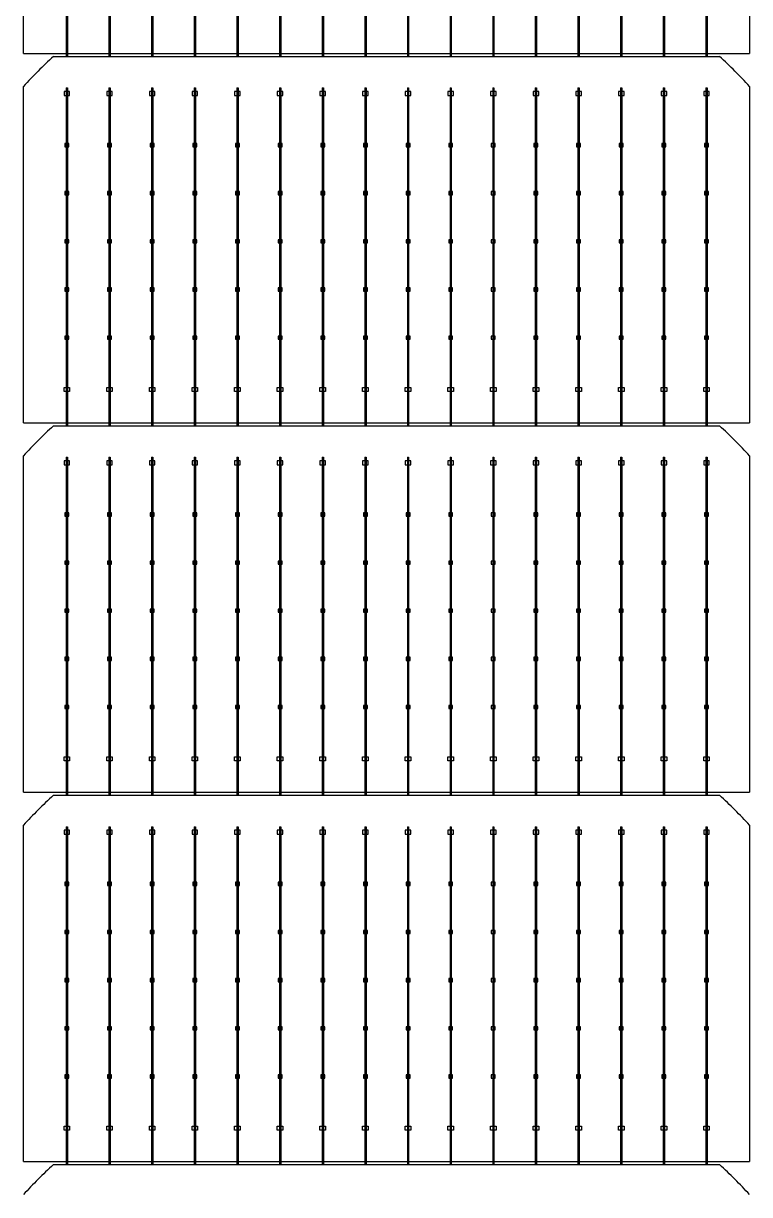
# Model space of a CAD drawing. Header units: millimetres. Extents: x 10297564 to 11610295, y -9287743 to -8409454.
# Drawn here: x 10400741 to 10403282, y -9103535 to -9099437 of the extents above; entities that cross this region are included whole.
import ezdxf

# ---------------------------------------------------------------- set-up
doc = ezdxf.new("R2010")
doc.units = ezdxf.units.MM
doc.header["$LTSCALE"] = 100

msp = doc.modelspace()

# ---------------------------------------------------------------- linework, layer by layer
for p, q in [((10400890.8, -9098369.8), (10400890.8, -9099552.7)), ((10400895.3, -9098369.8), (10400895.3, -9099552.7)), ((10401040, -9098369.8), (10401040, -9099552.7)), ((10401044.5, -9098369.8), (10401044.5, -9099552.7)), ((10401189.3, -9098369.8), (10401189.3, -9099552.7)), ((10401193.8, -9098369.8), (10401193.8, -9099552.7)), ((10401338.5, -9098369.8), (10401338.5, -9099552.7)), ((10401343, -9098369.8), (10401343, -9099552.7)), ((10401487.8, -9098369.8), (10401487.8, -9099552.7)), ((10401492.3, -9098369.8), (10401492.3, -9099552.7)), ((10401637, -9098369.8), (10401637, -9099552.7)), ((10401641.5, -9098369.8), (10401641.5, -9099552.7)), ((10401786.3, -9098369.8), (10401786.3, -9099552.7)), ((10401790.7, -9098369.8), (10401790.7, -9099552.7)), ((10401935.5, -9098369.8), (10401935.5, -9099552.7)), ((10401940, -9098369.8), (10401940, -9099552.7)), ((10402084.8, -9098369.8), (10402084.8, -9099552.7)), ((10402089.2, -9098369.8), (10402089.2, -9099552.7)), ((10402234, -9098369.8), (10402234, -9099552.7)), ((10402238.5, -9098369.8), (10402238.5, -9099552.7)), ((10402383.3, -9098369.8), (10402383.3, -9099552.7)), ((10402387.7, -9098369.8), (10402387.7, -9099552.7)), ((10402532.5, -9098369.8), (10402532.5, -9099552.7)), ((10402537, -9098369.8), (10402537, -9099552.7)), ((10402681.8, -9098369.8), (10402681.8, -9099552.7)), ((10402686.2, -9098369.8), (10402686.2, -9099552.7)), ((10402831, -9098369.8), (10402831, -9099552.7)), ((10402835.5, -9098369.8), (10402835.5, -9099552.7)), ((10402980.3, -9098369.8), (10402980.3, -9099552.7)), ((10402984.7, -9098369.8), (10402984.7, -9099552.7)), ((10403129.5, -9098369.8), (10403129.5, -9099552.7)), ((10403134, -9098369.8), (10403134, -9099552.7)), ((10400741, -9099541.5), (10403282.4, -9099541.5)), ((10400890.8, -9099662.5), (10400890.8, -9100845.4)), ((10400895.3, -9099662.5), (10400895.3, -9100845.4)), ((10401040, -9099662.5), (10401040, -9100845.4)), ((10401044.5, -9099662.5), (10401044.5, -9100845.4)), ((10401189.3, -9099662.5), (10401189.3, -9100845.4)), ((10401193.8, -9099662.5), (10401193.8, -9100845.4)), ((10401338.5, -9099662.5), (10401338.5, -9100845.4)), ((10401343, -9099662.5), (10401343, -9100845.4)), ((10401487.8, -9099662.5), (10401487.8, -9100845.4)), ((10401492.3, -9099662.5), (10401492.3, -9100845.4)), ((10401637, -9099662.5), (10401637, -9100845.4)), ((10401641.5, -9099662.5), (10401641.5, -9100845.4)), ((10401786.3, -9099662.5), (10401786.3, -9100845.4)), ((10401790.7, -9099662.5), (10401790.7, -9100845.4)), ((10401935.5, -9099662.5), (10401935.5, -9100845.4)), ((10401940, -9099662.5), (10401940, -9100845.4)), ((10402084.8, -9099662.5), (10402084.8, -9100845.4)), ((10402089.2, -9099662.5), (10402089.2, -9100845.4)), ((10402234, -9099662.5), (10402234, -9100845.4)), ((10402238.5, -9099662.5), (10402238.5, -9100845.4)), ((10402383.3, -9099662.5), (10402383.3, -9100845.4)), ((10402387.7, -9099662.5), (10402387.7, -9100845.4)), ((10402532.5, -9099662.5), (10402532.5, -9100845.4)), ((10402537, -9099662.5), (10402537, -9100845.4)), ((10402681.8, -9099662.5), (10402681.8, -9100845.4)), ((10402686.2, -9099662.5), (10402686.2, -9100845.4)), ((10402831, -9099662.5), (10402831, -9100845.4)), ((10402835.5, -9099662.5), (10402835.5, -9100845.4)), ((10402980.3, -9099662.5), (10402980.3, -9100845.4)), ((10402984.7, -9099662.5), (10402984.7, -9100845.4)), ((10403129.5, -9099662.5), (10403129.5, -9100845.4)), ((10403134, -9099662.5), (10403134, -9100845.4)), ((10400741, -9100834.1), (10403282.4, -9100834.1)), ((10400890.8, -9100955.1), (10400890.8, -9102138)), ((10400895.3, -9100955.1), (10400895.3, -9102138)), ((10401040, -9100955.1), (10401040, -9102138)), ((10401044.5, -9100955.1), (10401044.5, -9102138)), ((10401189.3, -9100955.1), (10401189.3, -9102138)), ((10401193.8, -9100955.1), (10401193.8, -9102138)), ((10401338.5, -9100955.1), (10401338.5, -9102138)), ((10401343, -9100955.1), (10401343, -9102138)), ((10401487.8, -9100955.1), (10401487.8, -9102138)), ((10401492.3, -9100955.1), (10401492.3, -9102138)), ((10401637, -9100955.1), (10401637, -9102138)), ((10401641.5, -9100955.1), (10401641.5, -9102138)), ((10401786.3, -9100955.1), (10401786.3, -9102138)), ((10401790.7, -9100955.1), (10401790.7, -9102138)), ((10401935.5, -9100955.1), (10401935.5, -9102138)), ((10401940, -9100955.1), (10401940, -9102138)), ((10402084.8, -9100955.1), (10402084.8, -9102138)), ((10402089.2, -9100955.1), (10402089.2, -9102138)), ((10402234, -9100955.1), (10402234, -9102138)), ((10402238.5, -9100955.1), (10402238.5, -9102138)), ((10402383.3, -9100955.1), (10402383.3, -9102138)), ((10402387.7, -9100955.1), (10402387.7, -9102138)), ((10402532.5, -9100955.1), (10402532.5, -9102138)), ((10402537, -9100955.1), (10402537, -9102138)), ((10402681.8, -9100955.1), (10402681.8, -9102138)), ((10402686.2, -9100955.1), (10402686.2, -9102138)), ((10402831, -9100955.1), (10402831, -9102138)), ((10402835.5, -9100955.1), (10402835.5, -9102138)), ((10402980.3, -9100955.1), (10402980.3, -9102138)), ((10402984.7, -9100955.1), (10402984.7, -9102138)), ((10403129.5, -9100955.1), (10403129.5, -9102138)), ((10403134, -9100955.1), (10403134, -9102138)), ((10400741, -9102126.8), (10403282.4, -9102126.8)), ((10400890.8, -9102247.8), (10400890.8, -9103430.7)), ((10400895.3, -9102247.8), (10400895.3, -9103430.7)), ((10401040, -9102247.8), (10401040, -9103430.7)), ((10401044.5, -9102247.8), (10401044.5, -9103430.7)), ((10401189.3, -9102247.8), (10401189.3, -9103430.7)), ((10401193.8, -9102247.8), (10401193.8, -9103430.7)), ((10401338.5, -9102247.8), (10401338.5, -9103430.7)), ((10401343, -9102247.8), (10401343, -9103430.7)), ((10401487.8, -9102247.8), (10401487.8, -9103430.7)), ((10401492.3, -9102247.8), (10401492.3, -9103430.7)), ((10401637, -9102247.8), (10401637, -9103430.7)), ((10401641.5, -9102247.8), (10401641.5, -9103430.7)), ((10401786.3, -9102247.8), (10401786.3, -9103430.7)), ((10401790.7, -9102247.8), (10401790.7, -9103430.7)), ((10401935.5, -9102247.8), (10401935.5, -9103430.7)), ((10401940, -9102247.8), (10401940, -9103430.7)), ((10402084.8, -9102247.8), (10402084.8, -9103430.7)), ((10402089.2, -9102247.8), (10402089.2, -9103430.7)), ((10402234, -9102247.8), (10402234, -9103430.7)), ((10402238.5, -9102247.8), (10402238.5, -9103430.7)), ((10402383.3, -9102247.8), (10402383.3, -9103430.7)), ((10402387.7, -9102247.8), (10402387.7, -9103430.7)), ((10402532.5, -9102247.8), (10402532.5, -9103430.7)), ((10402537, -9102247.8), (10402537, -9103430.7)), ((10402681.8, -9102247.8), (10402681.8, -9103430.7)), ((10402686.2, -9102247.8), (10402686.2, -9103430.7)), ((10402831, -9102247.8), (10402831, -9103430.7)), ((10402835.5, -9102247.8), (10402835.5, -9103430.7)), ((10402980.3, -9102247.8), (10402980.3, -9103430.7)), ((10402984.7, -9102247.8), (10402984.7, -9103430.7)), ((10403129.5, -9102247.8), (10403129.5, -9103430.7)), ((10403134, -9102247.8), (10403134, -9103430.7)), ((10400741, -9103419.5), (10403282.4, -9103419.5))]:
    msp.add_line(p, q)
for points in [[(10400741, -9099541.5), (10400741, -9098364.6)], [(10403282.4, -9098364.6), (10403282.4, -9099541.5)], [(10400845.7, -9099552.6), (10403177.7, -9099552.6)], [(10400741, -9100834.1), (10400741, -9099657.3)], [(10400890.8, -9099662.5), (10400895.3, -9099662.5)], [(10401040, -9099662.5), (10401044.5, -9099662.5)], [(10401189.3, -9099662.5), (10401193.8, -9099662.5)], [(10401338.5, -9099662.5), (10401343, -9099662.5)], [(10401487.8, -9099662.5), (10401492.3, -9099662.5)], [(10401637, -9099662.5), (10401641.5, -9099662.5)], [(10401786.3, -9099662.5), (10401790.7, -9099662.5)], [(10401935.5, -9099662.5), (10401940, -9099662.5)], [(10402084.8, -9099662.5), (10402089.2, -9099662.5)], [(10402234, -9099662.5), (10402238.5, -9099662.5)], [(10402383.3, -9099662.5), (10402387.7, -9099662.5)], [(10402532.5, -9099662.5), (10402537, -9099662.5)], [(10402681.8, -9099662.5), (10402686.2, -9099662.5)], [(10402831, -9099662.5), (10402835.5, -9099662.5)], [(10402980.3, -9099662.5), (10402984.7, -9099662.5)], [(10403129.5, -9099662.5), (10403134, -9099662.5)], [(10403282.4, -9099657.3), (10403282.4, -9100834.1)], [(10400845.7, -9100845.3), (10403177.7, -9100845.3)], [(10400741, -9102126.8), (10400741, -9100950)], [(10400890.8, -9100955.1), (10400895.3, -9100955.1)], [(10401040, -9100955.1), (10401044.5, -9100955.1)], [(10401189.3, -9100955.1), (10401193.8, -9100955.1)], [(10401338.5, -9100955.1), (10401343, -9100955.1)], [(10401487.8, -9100955.1), (10401492.3, -9100955.1)], [(10401637, -9100955.1), (10401641.5, -9100955.1)], [(10401786.3, -9100955.1), (10401790.7, -9100955.1)], [(10401935.5, -9100955.1), (10401940, -9100955.1)], [(10402084.8, -9100955.1), (10402089.2, -9100955.1)], [(10402234, -9100955.1), (10402238.5, -9100955.1)], [(10402383.3, -9100955.1), (10402387.7, -9100955.1)], [(10402532.5, -9100955.1), (10402537, -9100955.1)], [(10402681.8, -9100955.1), (10402686.2, -9100955.1)], [(10402831, -9100955.1), (10402835.5, -9100955.1)], [(10402980.3, -9100955.1), (10402984.7, -9100955.1)], [(10403129.5, -9100955.1), (10403134, -9100955.1)], [(10403282.4, -9100950), (10403282.4, -9102126.8)], [(10400845.7, -9102137.9), (10403177.7, -9102137.9)], [(10400741, -9103419.5), (10400741, -9102242.6)], [(10400890.8, -9102247.8), (10400895.3, -9102247.8)], [(10401040, -9102247.8), (10401044.5, -9102247.8)], [(10401189.3, -9102247.8), (10401193.8, -9102247.8)], [(10401338.5, -9102247.8), (10401343, -9102247.8)], [(10401487.8, -9102247.8), (10401492.3, -9102247.8)], [(10401637, -9102247.8), (10401641.5, -9102247.8)], [(10401786.3, -9102247.8), (10401790.7, -9102247.8)], [(10401935.5, -9102247.8), (10401940, -9102247.8)], [(10402084.8, -9102247.8), (10402089.2, -9102247.8)], [(10402234, -9102247.8), (10402238.5, -9102247.8)], [(10402383.3, -9102247.8), (10402387.7, -9102247.8)], [(10402532.5, -9102247.8), (10402537, -9102247.8)], [(10402681.8, -9102247.8), (10402686.2, -9102247.8)], [(10402831, -9102247.8), (10402835.5, -9102247.8)], [(10402980.3, -9102247.8), (10402984.7, -9102247.8)], [(10403129.5, -9102247.8), (10403134, -9102247.8)], [(10403282.4, -9102242.6), (10403282.4, -9103419.5)], [(10400845.7, -9103430.6), (10403177.7, -9103430.6)]]:
    msp.add_lwpolyline(points)
for points in [[(10400902.8, -9099688.5), (10400902.8, -9099674.6), (10400883.3, -9099674.6), (10400883.3, -9099688.5)], [(10401052, -9099688.5), (10401052, -9099674.6), (10401032.5, -9099674.6), (10401032.5, -9099688.5)], [(10401201.3, -9099688.5), (10401201.3, -9099674.6), (10401181.8, -9099674.6), (10401181.8, -9099688.5)], [(10401350.5, -9099688.5), (10401350.5, -9099674.6), (10401331, -9099674.6), (10401331, -9099688.5)], [(10401499.8, -9099688.5), (10401499.8, -9099674.6), (10401480.3, -9099674.6), (10401480.3, -9099688.5)], [(10401649, -9099688.5), (10401649, -9099674.6), (10401629.5, -9099674.6), (10401629.5, -9099688.5)], [(10401798.3, -9099688.5), (10401798.3, -9099674.6), (10401778.8, -9099674.6), (10401778.8, -9099688.5)], [(10401947.5, -9099688.5), (10401947.5, -9099674.6), (10401928, -9099674.6), (10401928, -9099688.5)], [(10402096.8, -9099688.5), (10402096.8, -9099674.6), (10402077.2, -9099674.6), (10402077.2, -9099688.5)], [(10402246, -9099688.5), (10402246, -9099674.6), (10402226.5, -9099674.6), (10402226.5, -9099688.5)], [(10402395.3, -9099688.5), (10402395.3, -9099674.6), (10402375.7, -9099674.6), (10402375.7, -9099688.5)], [(10402544.5, -9099688.5), (10402544.5, -9099674.6), (10402525, -9099674.6), (10402525, -9099688.5)], [(10402693.8, -9099688.5), (10402693.8, -9099674.6), (10402674.2, -9099674.6), (10402674.2, -9099688.5)], [(10402843, -9099688.5), (10402843, -9099674.6), (10402823.5, -9099674.6), (10402823.5, -9099688.5)], [(10402992.3, -9099688.5), (10402992.3, -9099674.6), (10402972.7, -9099674.6), (10402972.7, -9099688.5)], [(10403141.5, -9099688.5), (10403141.5, -9099674.6), (10403122, -9099674.6), (10403122, -9099688.5)], [(10400886.1, -9099868.1), (10400900, -9099868.1), (10400900, -9099856.9), (10400886.1, -9099856.9)], [(10401035.3, -9099868.1), (10401049.3, -9099868.1), (10401049.3, -9099856.9), (10401035.3, -9099856.9)], [(10401184.6, -9099868.1), (10401198.5, -9099868.1), (10401198.5, -9099856.9), (10401184.6, -9099856.9)], [(10401333.8, -9099868.1), (10401347.7, -9099868.1), (10401347.7, -9099856.9), (10401333.8, -9099856.9)], [(10401483, -9099868.1), (10401497, -9099868.1), (10401497, -9099856.9), (10401483, -9099856.9)], [(10401632.3, -9099868.1), (10401646.2, -9099868.1), (10401646.2, -9099856.9), (10401632.3, -9099856.9)], [(10401781.5, -9099868.1), (10401795.5, -9099868.1), (10401795.5, -9099856.9), (10401781.5, -9099856.9)], [(10401930.8, -9099868.1), (10401944.7, -9099868.1), (10401944.7, -9099856.9), (10401930.8, -9099856.9)], [(10402080, -9099868.1), (10402094, -9099868.1), (10402094, -9099856.9), (10402080, -9099856.9)], [(10402229.3, -9099868.1), (10402243.2, -9099868.1), (10402243.2, -9099856.9), (10402229.3, -9099856.9)], [(10402378.5, -9099868.1), (10402392.5, -9099868.1), (10402392.5, -9099856.9), (10402378.5, -9099856.9)], [(10402527.8, -9099868.1), (10402541.7, -9099868.1), (10402541.7, -9099856.9), (10402527.8, -9099856.9)], [(10402677, -9099868.1), (10402691, -9099868.1), (10402691, -9099856.9), (10402677, -9099856.9)], [(10402826.3, -9099868.1), (10402840.2, -9099868.1), (10402840.2, -9099856.9), (10402826.3, -9099856.9)], [(10402975.5, -9099868.1), (10402989.5, -9099868.1), (10402989.5, -9099856.9), (10402975.5, -9099856.9)], [(10403124.8, -9099868.1), (10403138.7, -9099868.1), (10403138.7, -9099856.9), (10403124.8, -9099856.9)], [(10400886.1, -9100036.6), (10400900, -9100036.6), (10400900, -9100025.4), (10400886.1, -9100025.4)], [(10401035.3, -9100036.6), (10401049.3, -9100036.6), (10401049.3, -9100025.4), (10401035.3, -9100025.4)], [(10401184.6, -9100036.6), (10401198.5, -9100036.6), (10401198.5, -9100025.4), (10401184.6, -9100025.4)], [(10401333.8, -9100036.6), (10401347.7, -9100036.6), (10401347.7, -9100025.4), (10401333.8, -9100025.4)], [(10401483, -9100036.6), (10401497, -9100036.6), (10401497, -9100025.4), (10401483, -9100025.4)], [(10401632.3, -9100036.6), (10401646.2, -9100036.6), (10401646.2, -9100025.4), (10401632.3, -9100025.4)], [(10401781.5, -9100036.6), (10401795.5, -9100036.6), (10401795.5, -9100025.4), (10401781.5, -9100025.4)], [(10401930.8, -9100036.6), (10401944.7, -9100036.6), (10401944.7, -9100025.4), (10401930.8, -9100025.4)], [(10402080, -9100036.6), (10402094, -9100036.6), (10402094, -9100025.4), (10402080, -9100025.4)], [(10402229.3, -9100036.6), (10402243.2, -9100036.6), (10402243.2, -9100025.4), (10402229.3, -9100025.4)], [(10402378.5, -9100036.6), (10402392.5, -9100036.6), (10402392.5, -9100025.4), (10402378.5, -9100025.4)], [(10402527.8, -9100036.6), (10402541.7, -9100036.6), (10402541.7, -9100025.4), (10402527.8, -9100025.4)], [(10402677, -9100036.6), (10402691, -9100036.6), (10402691, -9100025.4), (10402677, -9100025.4)], [(10402826.3, -9100036.6), (10402840.2, -9100036.6), (10402840.2, -9100025.4), (10402826.3, -9100025.4)], [(10402975.5, -9100036.6), (10402989.5, -9100036.6), (10402989.5, -9100025.4), (10402975.5, -9100025.4)], [(10403124.8, -9100036.6), (10403138.7, -9100036.6), (10403138.7, -9100025.4), (10403124.8, -9100025.4)], [(10400886.1, -9100205.1), (10400900, -9100205.1), (10400900, -9100193.9), (10400886.1, -9100193.9)], [(10401035.3, -9100205.1), (10401049.3, -9100205.1), (10401049.3, -9100193.9), (10401035.3, -9100193.9)], [(10401184.6, -9100205.1), (10401198.5, -9100205.1), (10401198.5, -9100193.9), (10401184.6, -9100193.9)], [(10401333.8, -9100205.1), (10401347.7, -9100205.1), (10401347.7, -9100193.9), (10401333.8, -9100193.9)], [(10401483, -9100205.1), (10401497, -9100205.1), (10401497, -9100193.9), (10401483, -9100193.9)], [(10401632.3, -9100205.1), (10401646.2, -9100205.1), (10401646.2, -9100193.9), (10401632.3, -9100193.9)], [(10401781.5, -9100205.1), (10401795.5, -9100205.1), (10401795.5, -9100193.9), (10401781.5, -9100193.9)], [(10401930.8, -9100205.1), (10401944.7, -9100205.1), (10401944.7, -9100193.9), (10401930.8, -9100193.9)], [(10402080, -9100205.1), (10402094, -9100205.1), (10402094, -9100193.9), (10402080, -9100193.9)], [(10402229.3, -9100205.1), (10402243.2, -9100205.1), (10402243.2, -9100193.9), (10402229.3, -9100193.9)], [(10402378.5, -9100205.1), (10402392.5, -9100205.1), (10402392.5, -9100193.9), (10402378.5, -9100193.9)], [(10402527.8, -9100205.1), (10402541.7, -9100205.1), (10402541.7, -9100193.9), (10402527.8, -9100193.9)], [(10402677, -9100205.1), (10402691, -9100205.1), (10402691, -9100193.9), (10402677, -9100193.9)], [(10402826.3, -9100205.1), (10402840.2, -9100205.1), (10402840.2, -9100193.9), (10402826.3, -9100193.9)], [(10402975.5, -9100205.1), (10402989.5, -9100205.1), (10402989.5, -9100193.9), (10402975.5, -9100193.9)], [(10403124.8, -9100205.1), (10403138.7, -9100205.1), (10403138.7, -9100193.9), (10403124.8, -9100193.9)], [(10400886.1, -9100373.5), (10400900, -9100373.5), (10400900, -9100362.4), (10400886.1, -9100362.4)], [(10401035.3, -9100373.5), (10401049.3, -9100373.5), (10401049.3, -9100362.4), (10401035.3, -9100362.4)], [(10401184.6, -9100373.5), (10401198.5, -9100373.5), (10401198.5, -9100362.4), (10401184.6, -9100362.4)], [(10401333.8, -9100373.5), (10401347.7, -9100373.5), (10401347.7, -9100362.4), (10401333.8, -9100362.4)], [(10401483, -9100373.5), (10401497, -9100373.5), (10401497, -9100362.4), (10401483, -9100362.4)], [(10401632.3, -9100373.5), (10401646.2, -9100373.5), (10401646.2, -9100362.4), (10401632.3, -9100362.4)], [(10401781.5, -9100373.5), (10401795.5, -9100373.5), (10401795.5, -9100362.4), (10401781.5, -9100362.4)], [(10401930.8, -9100373.5), (10401944.7, -9100373.5), (10401944.7, -9100362.4), (10401930.8, -9100362.4)], [(10402080, -9100373.5), (10402094, -9100373.5), (10402094, -9100362.4), (10402080, -9100362.4)], [(10402229.3, -9100373.5), (10402243.2, -9100373.5), (10402243.2, -9100362.4), (10402229.3, -9100362.4)], [(10402378.5, -9100373.5), (10402392.5, -9100373.5), (10402392.5, -9100362.4), (10402378.5, -9100362.4)], [(10402527.8, -9100373.5), (10402541.7, -9100373.5), (10402541.7, -9100362.4), (10402527.8, -9100362.4)], [(10402677, -9100373.5), (10402691, -9100373.5), (10402691, -9100362.4), (10402677, -9100362.4)], [(10402826.3, -9100373.5), (10402840.2, -9100373.5), (10402840.2, -9100362.4), (10402826.3, -9100362.4)], [(10402975.5, -9100373.5), (10402989.5, -9100373.5), (10402989.5, -9100362.4), (10402975.5, -9100362.4)], [(10403124.8, -9100373.5), (10403138.7, -9100373.5), (10403138.7, -9100362.4), (10403124.8, -9100362.4)], [(10400886.1, -9100542), (10400900, -9100542), (10400900, -9100530.9), (10400886.1, -9100530.9)], [(10401035.3, -9100542), (10401049.3, -9100542), (10401049.3, -9100530.9), (10401035.3, -9100530.9)], [(10401184.6, -9100542), (10401198.5, -9100542), (10401198.5, -9100530.9), (10401184.6, -9100530.9)], [(10401333.8, -9100542), (10401347.7, -9100542), (10401347.7, -9100530.9), (10401333.8, -9100530.9)], [(10401483, -9100542), (10401497, -9100542), (10401497, -9100530.9), (10401483, -9100530.9)], [(10401632.3, -9100542), (10401646.2, -9100542), (10401646.2, -9100530.9), (10401632.3, -9100530.9)], [(10401781.5, -9100542), (10401795.5, -9100542), (10401795.5, -9100530.9), (10401781.5, -9100530.9)], [(10401930.8, -9100542), (10401944.7, -9100542), (10401944.7, -9100530.9), (10401930.8, -9100530.9)], [(10402080, -9100542), (10402094, -9100542), (10402094, -9100530.9), (10402080, -9100530.9)], [(10402229.3, -9100542), (10402243.2, -9100542), (10402243.2, -9100530.9), (10402229.3, -9100530.9)], [(10402378.5, -9100542), (10402392.5, -9100542), (10402392.5, -9100530.9), (10402378.5, -9100530.9)], [(10402527.8, -9100542), (10402541.7, -9100542), (10402541.7, -9100530.9), (10402527.8, -9100530.9)], [(10402677, -9100542), (10402691, -9100542), (10402691, -9100530.9), (10402677, -9100530.9)], [(10402826.3, -9100542), (10402840.2, -9100542), (10402840.2, -9100530.9), (10402826.3, -9100530.9)], [(10402975.5, -9100542), (10402989.5, -9100542), (10402989.5, -9100530.9), (10402975.5, -9100530.9)], [(10403124.8, -9100542), (10403138.7, -9100542), (10403138.7, -9100530.9), (10403124.8, -9100530.9)], [(10400902.8, -9100710.4), (10400902.8, -9100724.3), (10400883.3, -9100724.3), (10400883.3, -9100710.4)], [(10401052, -9100710.4), (10401052, -9100724.3), (10401032.5, -9100724.3), (10401032.5, -9100710.4)], [(10401201.3, -9100710.4), (10401201.3, -9100724.3), (10401181.8, -9100724.3), (10401181.8, -9100710.4)], [(10401350.5, -9100710.4), (10401350.5, -9100724.3), (10401331, -9100724.3), (10401331, -9100710.4)], [(10401499.8, -9100710.4), (10401499.8, -9100724.3), (10401480.3, -9100724.3), (10401480.3, -9100710.4)], [(10401649, -9100710.4), (10401649, -9100724.3), (10401629.5, -9100724.3), (10401629.5, -9100710.4)], [(10401798.3, -9100710.4), (10401798.3, -9100724.3), (10401778.8, -9100724.3), (10401778.8, -9100710.4)], [(10401947.5, -9100710.4), (10401947.5, -9100724.3), (10401928, -9100724.3), (10401928, -9100710.4)], [(10402096.8, -9100710.4), (10402096.8, -9100724.3), (10402077.2, -9100724.3), (10402077.2, -9100710.4)], [(10402246, -9100710.4), (10402246, -9100724.3), (10402226.5, -9100724.3), (10402226.5, -9100710.4)], [(10402395.3, -9100710.4), (10402395.3, -9100724.3), (10402375.7, -9100724.3), (10402375.7, -9100710.4)], [(10402544.5, -9100710.4), (10402544.5, -9100724.3), (10402525, -9100724.3), (10402525, -9100710.4)], [(10402693.8, -9100710.4), (10402693.8, -9100724.3), (10402674.2, -9100724.3), (10402674.2, -9100710.4)], [(10402843, -9100710.4), (10402843, -9100724.3), (10402823.5, -9100724.3), (10402823.5, -9100710.4)], [(10402992.3, -9100710.4), (10402992.3, -9100724.3), (10402972.7, -9100724.3), (10402972.7, -9100710.4)], [(10403141.5, -9100710.4), (10403141.5, -9100724.3), (10403122, -9100724.3), (10403122, -9100710.4)], [(10400902.8, -9100981.2), (10400902.8, -9100967.3), (10400883.3, -9100967.3), (10400883.3, -9100981.2)], [(10401052, -9100981.2), (10401052, -9100967.3), (10401032.5, -9100967.3), (10401032.5, -9100981.2)], [(10401201.3, -9100981.2), (10401201.3, -9100967.3), (10401181.8, -9100967.3), (10401181.8, -9100981.2)], [(10401350.5, -9100981.2), (10401350.5, -9100967.3), (10401331, -9100967.3), (10401331, -9100981.2)], [(10401499.8, -9100981.2), (10401499.8, -9100967.3), (10401480.3, -9100967.3), (10401480.3, -9100981.2)], [(10401649, -9100981.2), (10401649, -9100967.3), (10401629.5, -9100967.3), (10401629.5, -9100981.2)], [(10401798.3, -9100981.2), (10401798.3, -9100967.3), (10401778.8, -9100967.3), (10401778.8, -9100981.2)], [(10401947.5, -9100981.2), (10401947.5, -9100967.3), (10401928, -9100967.3), (10401928, -9100981.2)], [(10402096.8, -9100981.2), (10402096.8, -9100967.3), (10402077.2, -9100967.3), (10402077.2, -9100981.2)], [(10402246, -9100981.2), (10402246, -9100967.3), (10402226.5, -9100967.3), (10402226.5, -9100981.2)], [(10402395.3, -9100981.2), (10402395.3, -9100967.3), (10402375.7, -9100967.3), (10402375.7, -9100981.2)], [(10402544.5, -9100981.2), (10402544.5, -9100967.3), (10402525, -9100967.3), (10402525, -9100981.2)], [(10402693.8, -9100981.2), (10402693.8, -9100967.3), (10402674.2, -9100967.3), (10402674.2, -9100981.2)], [(10402843, -9100981.2), (10402843, -9100967.3), (10402823.5, -9100967.3), (10402823.5, -9100981.2)], [(10402992.3, -9100981.2), (10402992.3, -9100967.3), (10402972.7, -9100967.3), (10402972.7, -9100981.2)], [(10403141.5, -9100981.2), (10403141.5, -9100967.3), (10403122, -9100967.3), (10403122, -9100981.2)], [(10400886.1, -9101160.7), (10400900, -9101160.7), (10400900, -9101149.6), (10400886.1, -9101149.6)], [(10401035.3, -9101160.7), (10401049.3, -9101160.7), (10401049.3, -9101149.6), (10401035.3, -9101149.6)], [(10401184.6, -9101160.7), (10401198.5, -9101160.7), (10401198.5, -9101149.6), (10401184.6, -9101149.6)], [(10401333.8, -9101160.7), (10401347.7, -9101160.7), (10401347.7, -9101149.6), (10401333.8, -9101149.6)], [(10401483, -9101160.7), (10401497, -9101160.7), (10401497, -9101149.6), (10401483, -9101149.6)], [(10401632.3, -9101160.7), (10401646.2, -9101160.7), (10401646.2, -9101149.6), (10401632.3, -9101149.6)], [(10401781.5, -9101160.7), (10401795.5, -9101160.7), (10401795.5, -9101149.6), (10401781.5, -9101149.6)], [(10401930.8, -9101160.7), (10401944.7, -9101160.7), (10401944.7, -9101149.6), (10401930.8, -9101149.6)], [(10402080, -9101160.7), (10402094, -9101160.7), (10402094, -9101149.6), (10402080, -9101149.6)], [(10402229.3, -9101160.7), (10402243.2, -9101160.7), (10402243.2, -9101149.6), (10402229.3, -9101149.6)], [(10402378.5, -9101160.7), (10402392.5, -9101160.7), (10402392.5, -9101149.6), (10402378.5, -9101149.6)], [(10402527.8, -9101160.7), (10402541.7, -9101160.7), (10402541.7, -9101149.6), (10402527.8, -9101149.6)], [(10402677, -9101160.7), (10402691, -9101160.7), (10402691, -9101149.6), (10402677, -9101149.6)], [(10402826.3, -9101160.7), (10402840.2, -9101160.7), (10402840.2, -9101149.6), (10402826.3, -9101149.6)], [(10402975.5, -9101160.7), (10402989.5, -9101160.7), (10402989.5, -9101149.6), (10402975.5, -9101149.6)], [(10403124.8, -9101160.7), (10403138.7, -9101160.7), (10403138.7, -9101149.6), (10403124.8, -9101149.6)], [(10400886.1, -9101329.2), (10400900, -9101329.2), (10400900, -9101318.1), (10400886.1, -9101318.1)], [(10401035.3, -9101329.2), (10401049.3, -9101329.2), (10401049.3, -9101318.1), (10401035.3, -9101318.1)], [(10401184.6, -9101329.2), (10401198.5, -9101329.2), (10401198.5, -9101318.1), (10401184.6, -9101318.1)], [(10401333.8, -9101329.2), (10401347.7, -9101329.2), (10401347.7, -9101318.1), (10401333.8, -9101318.1)], [(10401483, -9101329.2), (10401497, -9101329.2), (10401497, -9101318.1), (10401483, -9101318.1)], [(10401632.3, -9101329.2), (10401646.2, -9101329.2), (10401646.2, -9101318.1), (10401632.3, -9101318.1)], [(10401781.5, -9101329.2), (10401795.5, -9101329.2), (10401795.5, -9101318.1), (10401781.5, -9101318.1)], [(10401930.8, -9101329.2), (10401944.7, -9101329.2), (10401944.7, -9101318.1), (10401930.8, -9101318.1)], [(10402080, -9101329.2), (10402094, -9101329.2), (10402094, -9101318.1), (10402080, -9101318.1)], [(10402229.3, -9101329.2), (10402243.2, -9101329.2), (10402243.2, -9101318.1), (10402229.3, -9101318.1)], [(10402378.5, -9101329.2), (10402392.5, -9101329.2), (10402392.5, -9101318.1), (10402378.5, -9101318.1)], [(10402527.8, -9101329.2), (10402541.7, -9101329.2), (10402541.7, -9101318.1), (10402527.8, -9101318.1)], [(10402677, -9101329.2), (10402691, -9101329.2), (10402691, -9101318.1), (10402677, -9101318.1)], [(10402826.3, -9101329.2), (10402840.2, -9101329.2), (10402840.2, -9101318.1), (10402826.3, -9101318.1)], [(10402975.5, -9101329.2), (10402989.5, -9101329.2), (10402989.5, -9101318.1), (10402975.5, -9101318.1)], [(10403124.8, -9101329.2), (10403138.7, -9101329.2), (10403138.7, -9101318.1), (10403124.8, -9101318.1)], [(10400886.1, -9101497.7), (10400900, -9101497.7), (10400900, -9101486.6), (10400886.1, -9101486.6)], [(10401035.3, -9101497.7), (10401049.3, -9101497.7), (10401049.3, -9101486.6), (10401035.3, -9101486.6)], [(10401184.6, -9101497.7), (10401198.5, -9101497.7), (10401198.5, -9101486.6), (10401184.6, -9101486.6)], [(10401333.8, -9101497.7), (10401347.7, -9101497.7), (10401347.7, -9101486.6), (10401333.8, -9101486.6)], [(10401483, -9101497.7), (10401497, -9101497.7), (10401497, -9101486.6), (10401483, -9101486.6)], [(10401632.3, -9101497.7), (10401646.2, -9101497.7), (10401646.2, -9101486.6), (10401632.3, -9101486.6)], [(10401781.5, -9101497.7), (10401795.5, -9101497.7), (10401795.5, -9101486.6), (10401781.5, -9101486.6)], [(10401930.8, -9101497.7), (10401944.7, -9101497.7), (10401944.7, -9101486.6), (10401930.8, -9101486.6)], [(10402080, -9101497.7), (10402094, -9101497.7), (10402094, -9101486.6), (10402080, -9101486.6)], [(10402229.3, -9101497.7), (10402243.2, -9101497.7), (10402243.2, -9101486.6), (10402229.3, -9101486.6)], [(10402378.5, -9101497.7), (10402392.5, -9101497.7), (10402392.5, -9101486.6), (10402378.5, -9101486.6)], [(10402527.8, -9101497.7), (10402541.7, -9101497.7), (10402541.7, -9101486.6), (10402527.8, -9101486.6)], [(10402677, -9101497.7), (10402691, -9101497.7), (10402691, -9101486.6), (10402677, -9101486.6)], [(10402826.3, -9101497.7), (10402840.2, -9101497.7), (10402840.2, -9101486.6), (10402826.3, -9101486.6)], [(10402975.5, -9101497.7), (10402989.5, -9101497.7), (10402989.5, -9101486.6), (10402975.5, -9101486.6)], [(10403124.8, -9101497.7), (10403138.7, -9101497.7), (10403138.7, -9101486.6), (10403124.8, -9101486.6)], [(10400886.1, -9101666.2), (10400900, -9101666.2), (10400900, -9101655.1), (10400886.1, -9101655.1)], [(10401035.3, -9101666.2), (10401049.3, -9101666.2), (10401049.3, -9101655.1), (10401035.3, -9101655.1)], [(10401184.6, -9101666.2), (10401198.5, -9101666.2), (10401198.5, -9101655.1), (10401184.6, -9101655.1)], [(10401333.8, -9101666.2), (10401347.7, -9101666.2), (10401347.7, -9101655.1), (10401333.8, -9101655.1)], [(10401483, -9101666.2), (10401497, -9101666.2), (10401497, -9101655.1), (10401483, -9101655.1)], [(10401632.3, -9101666.2), (10401646.2, -9101666.2), (10401646.2, -9101655.1), (10401632.3, -9101655.1)], [(10401781.5, -9101666.2), (10401795.5, -9101666.2), (10401795.5, -9101655.1), (10401781.5, -9101655.1)], [(10401930.8, -9101666.2), (10401944.7, -9101666.2), (10401944.7, -9101655.1), (10401930.8, -9101655.1)], [(10402080, -9101666.2), (10402094, -9101666.2), (10402094, -9101655.1), (10402080, -9101655.1)], [(10402229.3, -9101666.2), (10402243.2, -9101666.2), (10402243.2, -9101655.1), (10402229.3, -9101655.1)], [(10402378.5, -9101666.2), (10402392.5, -9101666.2), (10402392.5, -9101655.1), (10402378.5, -9101655.1)], [(10402527.8, -9101666.2), (10402541.7, -9101666.2), (10402541.7, -9101655.1), (10402527.8, -9101655.1)], [(10402677, -9101666.2), (10402691, -9101666.2), (10402691, -9101655.1), (10402677, -9101655.1)], [(10402826.3, -9101666.2), (10402840.2, -9101666.2), (10402840.2, -9101655.1), (10402826.3, -9101655.1)], [(10402975.5, -9101666.2), (10402989.5, -9101666.2), (10402989.5, -9101655.1), (10402975.5, -9101655.1)], [(10403124.8, -9101666.2), (10403138.7, -9101666.2), (10403138.7, -9101655.1), (10403124.8, -9101655.1)], [(10400886.1, -9101834.7), (10400900, -9101834.7), (10400900, -9101823.6), (10400886.1, -9101823.6)], [(10401035.3, -9101834.7), (10401049.3, -9101834.7), (10401049.3, -9101823.6), (10401035.3, -9101823.6)], [(10401184.6, -9101834.7), (10401198.5, -9101834.7), (10401198.5, -9101823.6), (10401184.6, -9101823.6)], [(10401333.8, -9101834.7), (10401347.7, -9101834.7), (10401347.7, -9101823.6), (10401333.8, -9101823.6)], [(10401483, -9101834.7), (10401497, -9101834.7), (10401497, -9101823.6), (10401483, -9101823.6)], [(10401632.3, -9101834.7), (10401646.2, -9101834.7), (10401646.2, -9101823.6), (10401632.3, -9101823.6)], [(10401781.5, -9101834.7), (10401795.5, -9101834.7), (10401795.5, -9101823.6), (10401781.5, -9101823.6)], [(10401930.8, -9101834.7), (10401944.7, -9101834.7), (10401944.7, -9101823.6), (10401930.8, -9101823.6)], [(10402080, -9101834.7), (10402094, -9101834.7), (10402094, -9101823.6), (10402080, -9101823.6)], [(10402229.3, -9101834.7), (10402243.2, -9101834.7), (10402243.2, -9101823.6), (10402229.3, -9101823.6)], [(10402378.5, -9101834.7), (10402392.5, -9101834.7), (10402392.5, -9101823.6), (10402378.5, -9101823.6)], [(10402527.8, -9101834.7), (10402541.7, -9101834.7), (10402541.7, -9101823.6), (10402527.8, -9101823.6)], [(10402677, -9101834.7), (10402691, -9101834.7), (10402691, -9101823.6), (10402677, -9101823.6)], [(10402826.3, -9101834.7), (10402840.2, -9101834.7), (10402840.2, -9101823.6), (10402826.3, -9101823.6)], [(10402975.5, -9101834.7), (10402989.5, -9101834.7), (10402989.5, -9101823.6), (10402975.5, -9101823.6)], [(10403124.8, -9101834.7), (10403138.7, -9101834.7), (10403138.7, -9101823.6), (10403124.8, -9101823.6)], [(10400902.8, -9102003.1), (10400902.8, -9102017), (10400883.3, -9102017), (10400883.3, -9102003.1)], [(10401052, -9102003.1), (10401052, -9102017), (10401032.5, -9102017), (10401032.5, -9102003.1)], [(10401201.3, -9102003.1), (10401201.3, -9102017), (10401181.8, -9102017), (10401181.8, -9102003.1)], [(10401350.5, -9102003.1), (10401350.5, -9102017), (10401331, -9102017), (10401331, -9102003.1)], [(10401499.8, -9102003.1), (10401499.8, -9102017), (10401480.3, -9102017), (10401480.3, -9102003.1)], [(10401649, -9102003.1), (10401649, -9102017), (10401629.5, -9102017), (10401629.5, -9102003.1)], [(10401798.3, -9102003.1), (10401798.3, -9102017), (10401778.8, -9102017), (10401778.8, -9102003.1)], [(10401947.5, -9102003.1), (10401947.5, -9102017), (10401928, -9102017), (10401928, -9102003.1)], [(10402096.8, -9102003.1), (10402096.8, -9102017), (10402077.2, -9102017), (10402077.2, -9102003.1)], [(10402246, -9102003.1), (10402246, -9102017), (10402226.5, -9102017), (10402226.5, -9102003.1)], [(10402395.3, -9102003.1), (10402395.3, -9102017), (10402375.7, -9102017), (10402375.7, -9102003.1)], [(10402544.5, -9102003.1), (10402544.5, -9102017), (10402525, -9102017), (10402525, -9102003.1)], [(10402693.8, -9102003.1), (10402693.8, -9102017), (10402674.2, -9102017), (10402674.2, -9102003.1)], [(10402843, -9102003.1), (10402843, -9102017), (10402823.5, -9102017), (10402823.5, -9102003.1)], [(10402992.3, -9102003.1), (10402992.3, -9102017), (10402972.7, -9102017), (10402972.7, -9102003.1)], [(10403141.5, -9102003.1), (10403141.5, -9102017), (10403122, -9102017), (10403122, -9102003.1)], [(10400902.8, -9102273.9), (10400902.8, -9102259.9), (10400883.3, -9102259.9), (10400883.3, -9102273.9)], [(10401052, -9102273.9), (10401052, -9102259.9), (10401032.5, -9102259.9), (10401032.5, -9102273.9)], [(10401201.3, -9102273.9), (10401201.3, -9102259.9), (10401181.8, -9102259.9), (10401181.8, -9102273.9)], [(10401350.5, -9102273.9), (10401350.5, -9102259.9), (10401331, -9102259.9), (10401331, -9102273.9)], [(10401499.8, -9102273.9), (10401499.8, -9102259.9), (10401480.3, -9102259.9), (10401480.3, -9102273.9)], [(10401649, -9102273.9), (10401649, -9102259.9), (10401629.5, -9102259.9), (10401629.5, -9102273.9)], [(10401798.3, -9102273.9), (10401798.3, -9102259.9), (10401778.8, -9102259.9), (10401778.8, -9102273.9)], [(10401947.5, -9102273.9), (10401947.5, -9102259.9), (10401928, -9102259.9), (10401928, -9102273.9)], [(10402096.8, -9102273.9), (10402096.8, -9102259.9), (10402077.2, -9102259.9), (10402077.2, -9102273.9)], [(10402246, -9102273.9), (10402246, -9102259.9), (10402226.5, -9102259.9), (10402226.5, -9102273.9)], [(10402395.3, -9102273.9), (10402395.3, -9102259.9), (10402375.7, -9102259.9), (10402375.7, -9102273.9)], [(10402544.5, -9102273.9), (10402544.5, -9102259.9), (10402525, -9102259.9), (10402525, -9102273.9)], [(10402693.8, -9102273.9), (10402693.8, -9102259.9), (10402674.2, -9102259.9), (10402674.2, -9102273.9)], [(10402843, -9102273.9), (10402843, -9102259.9), (10402823.5, -9102259.9), (10402823.5, -9102273.9)], [(10402992.3, -9102273.9), (10402992.3, -9102259.9), (10402972.7, -9102259.9), (10402972.7, -9102273.9)], [(10403141.5, -9102273.9), (10403141.5, -9102259.9), (10403122, -9102259.9), (10403122, -9102273.9)], [(10400886.1, -9102453.4), (10400900, -9102453.4), (10400900, -9102442.2), (10400886.1, -9102442.2)], [(10401035.3, -9102453.4), (10401049.3, -9102453.4), (10401049.3, -9102442.2), (10401035.3, -9102442.2)], [(10401184.6, -9102453.4), (10401198.5, -9102453.4), (10401198.5, -9102442.2), (10401184.6, -9102442.2)], [(10401333.8, -9102453.4), (10401347.7, -9102453.4), (10401347.7, -9102442.2), (10401333.8, -9102442.2)], [(10401483, -9102453.4), (10401497, -9102453.4), (10401497, -9102442.2), (10401483, -9102442.2)], [(10401632.3, -9102453.4), (10401646.2, -9102453.4), (10401646.2, -9102442.2), (10401632.3, -9102442.2)], [(10401781.5, -9102453.4), (10401795.5, -9102453.4), (10401795.5, -9102442.2), (10401781.5, -9102442.2)], [(10401930.8, -9102453.4), (10401944.7, -9102453.4), (10401944.7, -9102442.2), (10401930.8, -9102442.2)], [(10402080, -9102453.4), (10402094, -9102453.4), (10402094, -9102442.2), (10402080, -9102442.2)], [(10402229.3, -9102453.4), (10402243.2, -9102453.4), (10402243.2, -9102442.2), (10402229.3, -9102442.2)], [(10402378.5, -9102453.4), (10402392.5, -9102453.4), (10402392.5, -9102442.2), (10402378.5, -9102442.2)], [(10402527.8, -9102453.4), (10402541.7, -9102453.4), (10402541.7, -9102442.2), (10402527.8, -9102442.2)], [(10402677, -9102453.4), (10402691, -9102453.4), (10402691, -9102442.2), (10402677, -9102442.2)], [(10402826.3, -9102453.4), (10402840.2, -9102453.4), (10402840.2, -9102442.2), (10402826.3, -9102442.2)], [(10402975.5, -9102453.4), (10402989.5, -9102453.4), (10402989.5, -9102442.2), (10402975.5, -9102442.2)], [(10403124.8, -9102453.4), (10403138.7, -9102453.4), (10403138.7, -9102442.2), (10403124.8, -9102442.2)], [(10400886.1, -9102621.9), (10400900, -9102621.9), (10400900, -9102610.7), (10400886.1, -9102610.7)], [(10401035.3, -9102621.9), (10401049.3, -9102621.9), (10401049.3, -9102610.7), (10401035.3, -9102610.7)], [(10401184.6, -9102621.9), (10401198.5, -9102621.9), (10401198.5, -9102610.7), (10401184.6, -9102610.7)], [(10401333.8, -9102621.9), (10401347.7, -9102621.9), (10401347.7, -9102610.7), (10401333.8, -9102610.7)], [(10401483, -9102621.9), (10401497, -9102621.9), (10401497, -9102610.7), (10401483, -9102610.7)], [(10401632.3, -9102621.9), (10401646.2, -9102621.9), (10401646.2, -9102610.7), (10401632.3, -9102610.7)], [(10401781.5, -9102621.9), (10401795.5, -9102621.9), (10401795.5, -9102610.7), (10401781.5, -9102610.7)], [(10401930.8, -9102621.9), (10401944.7, -9102621.9), (10401944.7, -9102610.7), (10401930.8, -9102610.7)], [(10402080, -9102621.9), (10402094, -9102621.9), (10402094, -9102610.7), (10402080, -9102610.7)], [(10402229.3, -9102621.9), (10402243.2, -9102621.9), (10402243.2, -9102610.7), (10402229.3, -9102610.7)], [(10402378.5, -9102621.9), (10402392.5, -9102621.9), (10402392.5, -9102610.7), (10402378.5, -9102610.7)], [(10402527.8, -9102621.9), (10402541.7, -9102621.9), (10402541.7, -9102610.7), (10402527.8, -9102610.7)], [(10402677, -9102621.9), (10402691, -9102621.9), (10402691, -9102610.7), (10402677, -9102610.7)], [(10402826.3, -9102621.9), (10402840.2, -9102621.9), (10402840.2, -9102610.7), (10402826.3, -9102610.7)], [(10402975.5, -9102621.9), (10402989.5, -9102621.9), (10402989.5, -9102610.7), (10402975.5, -9102610.7)], [(10403124.8, -9102621.9), (10403138.7, -9102621.9), (10403138.7, -9102610.7), (10403124.8, -9102610.7)], [(10400886.1, -9102790.4), (10400900, -9102790.4), (10400900, -9102779.2), (10400886.1, -9102779.2)], [(10401035.3, -9102790.4), (10401049.3, -9102790.4), (10401049.3, -9102779.2), (10401035.3, -9102779.2)], [(10401184.6, -9102790.4), (10401198.5, -9102790.4), (10401198.5, -9102779.2), (10401184.6, -9102779.2)], [(10401333.8, -9102790.4), (10401347.7, -9102790.4), (10401347.7, -9102779.2), (10401333.8, -9102779.2)], [(10401483, -9102790.4), (10401497, -9102790.4), (10401497, -9102779.2), (10401483, -9102779.2)], [(10401632.3, -9102790.4), (10401646.2, -9102790.4), (10401646.2, -9102779.2), (10401632.3, -9102779.2)], [(10401781.5, -9102790.4), (10401795.5, -9102790.4), (10401795.5, -9102779.2), (10401781.5, -9102779.2)], [(10401930.8, -9102790.4), (10401944.7, -9102790.4), (10401944.7, -9102779.2), (10401930.8, -9102779.2)], [(10402080, -9102790.4), (10402094, -9102790.4), (10402094, -9102779.2), (10402080, -9102779.2)], [(10402229.3, -9102790.4), (10402243.2, -9102790.4), (10402243.2, -9102779.2), (10402229.3, -9102779.2)], [(10402378.5, -9102790.4), (10402392.5, -9102790.4), (10402392.5, -9102779.2), (10402378.5, -9102779.2)], [(10402527.8, -9102790.4), (10402541.7, -9102790.4), (10402541.7, -9102779.2), (10402527.8, -9102779.2)], [(10402677, -9102790.4), (10402691, -9102790.4), (10402691, -9102779.2), (10402677, -9102779.2)], [(10402826.3, -9102790.4), (10402840.2, -9102790.4), (10402840.2, -9102779.2), (10402826.3, -9102779.2)], [(10402975.5, -9102790.4), (10402989.5, -9102790.4), (10402989.5, -9102779.2), (10402975.5, -9102779.2)], [(10403124.8, -9102790.4), (10403138.7, -9102790.4), (10403138.7, -9102779.2), (10403124.8, -9102779.2)], [(10400886.1, -9102958.9), (10400900, -9102958.9), (10400900, -9102947.7), (10400886.1, -9102947.7)], [(10401035.3, -9102958.9), (10401049.3, -9102958.9), (10401049.3, -9102947.7), (10401035.3, -9102947.7)], [(10401184.6, -9102958.9), (10401198.5, -9102958.9), (10401198.5, -9102947.7), (10401184.6, -9102947.7)], [(10401333.8, -9102958.9), (10401347.7, -9102958.9), (10401347.7, -9102947.7), (10401333.8, -9102947.7)], [(10401483, -9102958.9), (10401497, -9102958.9), (10401497, -9102947.7), (10401483, -9102947.7)], [(10401632.3, -9102958.9), (10401646.2, -9102958.9), (10401646.2, -9102947.7), (10401632.3, -9102947.7)], [(10401781.5, -9102958.9), (10401795.5, -9102958.9), (10401795.5, -9102947.7), (10401781.5, -9102947.7)], [(10401930.8, -9102958.9), (10401944.7, -9102958.9), (10401944.7, -9102947.7), (10401930.8, -9102947.7)], [(10402080, -9102958.9), (10402094, -9102958.9), (10402094, -9102947.7), (10402080, -9102947.7)], [(10402229.3, -9102958.9), (10402243.2, -9102958.9), (10402243.2, -9102947.7), (10402229.3, -9102947.7)], [(10402378.5, -9102958.9), (10402392.5, -9102958.9), (10402392.5, -9102947.7), (10402378.5, -9102947.7)], [(10402527.8, -9102958.9), (10402541.7, -9102958.9), (10402541.7, -9102947.7), (10402527.8, -9102947.7)], [(10402677, -9102958.9), (10402691, -9102958.9), (10402691, -9102947.7), (10402677, -9102947.7)], [(10402826.3, -9102958.9), (10402840.2, -9102958.9), (10402840.2, -9102947.7), (10402826.3, -9102947.7)], [(10402975.5, -9102958.9), (10402989.5, -9102958.9), (10402989.5, -9102947.7), (10402975.5, -9102947.7)], [(10403124.8, -9102958.9), (10403138.7, -9102958.9), (10403138.7, -9102947.7), (10403124.8, -9102947.7)], [(10400886.1, -9103127.4), (10400900, -9103127.4), (10400900, -9103116.2), (10400886.1, -9103116.2)], [(10401035.3, -9103127.4), (10401049.3, -9103127.4), (10401049.3, -9103116.2), (10401035.3, -9103116.2)], [(10401184.6, -9103127.4), (10401198.5, -9103127.4), (10401198.5, -9103116.2), (10401184.6, -9103116.2)], [(10401333.8, -9103127.4), (10401347.7, -9103127.4), (10401347.7, -9103116.2), (10401333.8, -9103116.2)], [(10401483, -9103127.4), (10401497, -9103127.4), (10401497, -9103116.2), (10401483, -9103116.2)], [(10401632.3, -9103127.4), (10401646.2, -9103127.4), (10401646.2, -9103116.2), (10401632.3, -9103116.2)], [(10401781.5, -9103127.4), (10401795.5, -9103127.4), (10401795.5, -9103116.2), (10401781.5, -9103116.2)], [(10401930.8, -9103127.4), (10401944.7, -9103127.4), (10401944.7, -9103116.2), (10401930.8, -9103116.2)], [(10402080, -9103127.4), (10402094, -9103127.4), (10402094, -9103116.2), (10402080, -9103116.2)], [(10402229.3, -9103127.4), (10402243.2, -9103127.4), (10402243.2, -9103116.2), (10402229.3, -9103116.2)], [(10402378.5, -9103127.4), (10402392.5, -9103127.4), (10402392.5, -9103116.2), (10402378.5, -9103116.2)], [(10402527.8, -9103127.4), (10402541.7, -9103127.4), (10402541.7, -9103116.2), (10402527.8, -9103116.2)], [(10402677, -9103127.4), (10402691, -9103127.4), (10402691, -9103116.2), (10402677, -9103116.2)], [(10402826.3, -9103127.4), (10402840.2, -9103127.4), (10402840.2, -9103116.2), (10402826.3, -9103116.2)], [(10402975.5, -9103127.4), (10402989.5, -9103127.4), (10402989.5, -9103116.2), (10402975.5, -9103116.2)], [(10403124.8, -9103127.4), (10403138.7, -9103127.4), (10403138.7, -9103116.2), (10403124.8, -9103116.2)], [(10400902.8, -9103295.7), (10400902.8, -9103309.7), (10400883.3, -9103309.7), (10400883.3, -9103295.7)], [(10401052, -9103295.7), (10401052, -9103309.7), (10401032.5, -9103309.7), (10401032.5, -9103295.7)], [(10401201.3, -9103295.7), (10401201.3, -9103309.7), (10401181.8, -9103309.7), (10401181.8, -9103295.7)], [(10401350.5, -9103295.7), (10401350.5, -9103309.7), (10401331, -9103309.7), (10401331, -9103295.7)], [(10401499.8, -9103295.7), (10401499.8, -9103309.7), (10401480.3, -9103309.7), (10401480.3, -9103295.7)], [(10401649, -9103295.7), (10401649, -9103309.7), (10401629.5, -9103309.7), (10401629.5, -9103295.7)], [(10401798.3, -9103295.7), (10401798.3, -9103309.7), (10401778.8, -9103309.7), (10401778.8, -9103295.7)], [(10401947.5, -9103295.7), (10401947.5, -9103309.7), (10401928, -9103309.7), (10401928, -9103295.7)], [(10402096.8, -9103295.7), (10402096.8, -9103309.7), (10402077.2, -9103309.7), (10402077.2, -9103295.7)], [(10402246, -9103295.7), (10402246, -9103309.7), (10402226.5, -9103309.7), (10402226.5, -9103295.7)], [(10402395.3, -9103295.7), (10402395.3, -9103309.7), (10402375.7, -9103309.7), (10402375.7, -9103295.7)], [(10402544.5, -9103295.7), (10402544.5, -9103309.7), (10402525, -9103309.7), (10402525, -9103295.7)], [(10402693.8, -9103295.7), (10402693.8, -9103309.7), (10402674.2, -9103309.7), (10402674.2, -9103295.7)], [(10402843, -9103295.7), (10402843, -9103309.7), (10402823.5, -9103309.7), (10402823.5, -9103295.7)], [(10402992.3, -9103295.7), (10402992.3, -9103309.7), (10402972.7, -9103309.7), (10402972.7, -9103295.7)], [(10403141.5, -9103295.7), (10403141.5, -9103309.7), (10403122, -9103309.7), (10403122, -9103295.7)]]:
    msp.add_lwpolyline(points, close=True)
for centre, start, end in [((10402010.3, -9100821.9), 132.5369, 137.4631), ((10402013.1, -9100821.9), 42.5369, 47.4631), ((10402010.3, -9102114.6), 132.5369, 137.4631), ((10402013.1, -9102114.6), 42.5369, 47.4631), ((10402010.3, -9103407.2), 132.5369, 137.4631), ((10402013.1, -9103407.2), 42.5369, 47.4631), ((10402010.3, -9104699.9), 132.5369, 137.4631), ((10402013.1, -9104699.9), 42.5369, 47.4631)]:
    msp.add_arc(centre, 1722.6, start, end)

doc.saveas('drawing.dxf')
